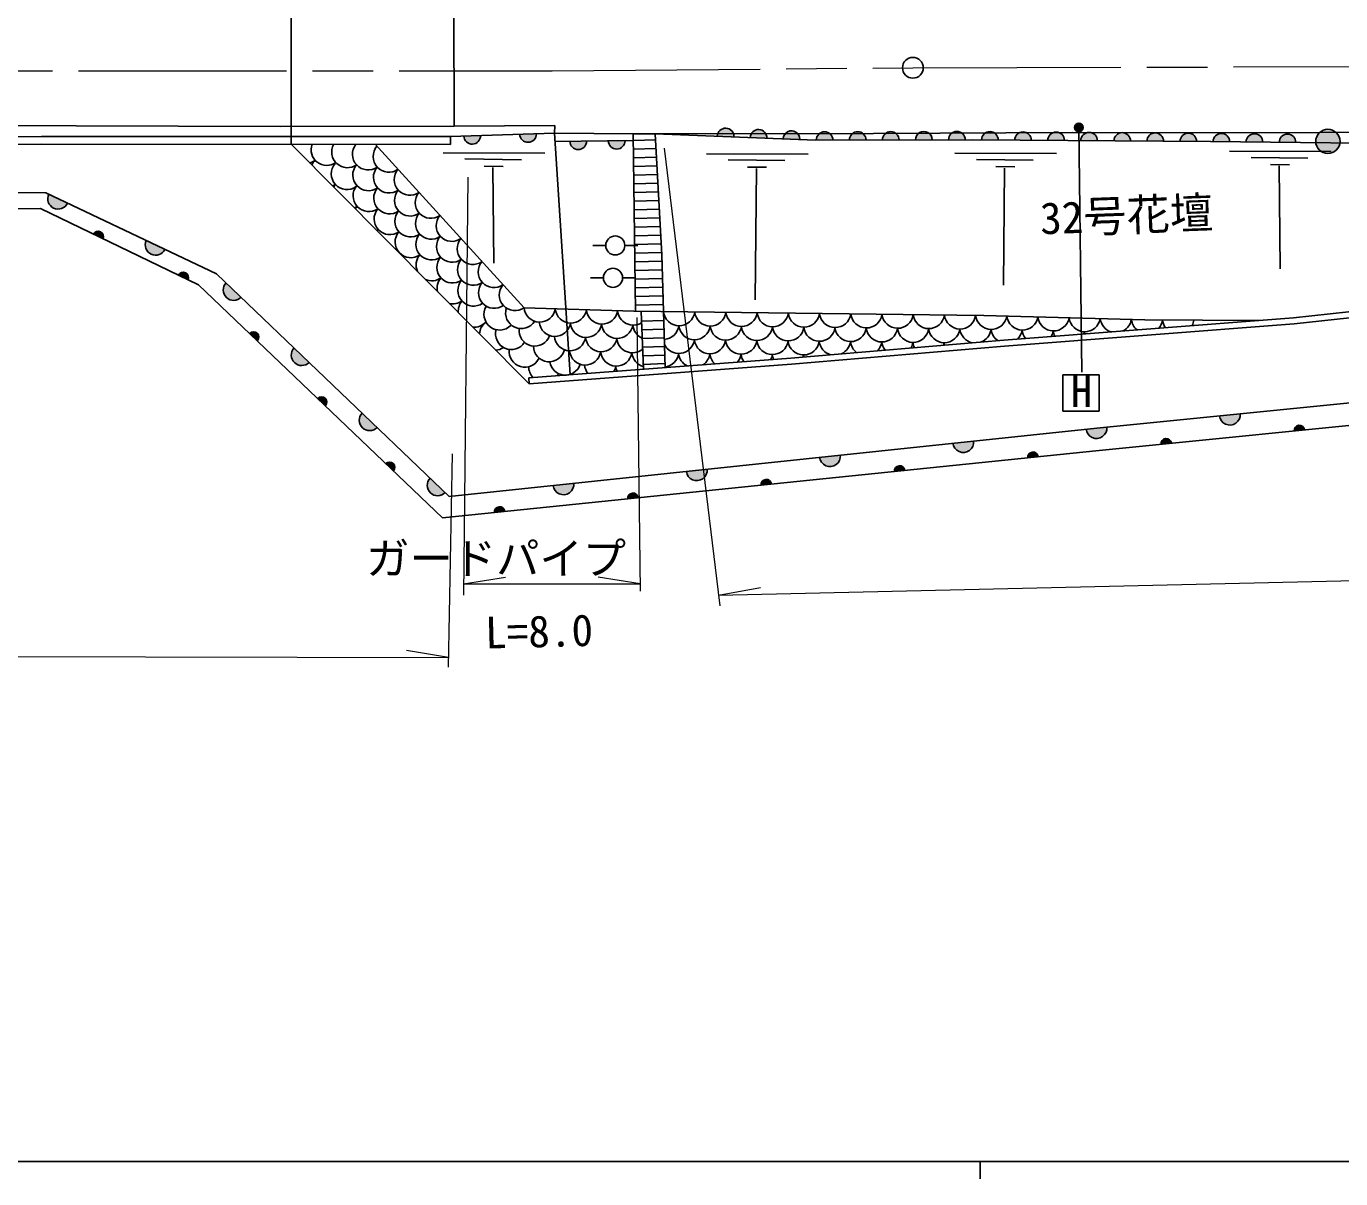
# Model space of a CAD drawing. Units: millimetres at full size, sheet at 1:1000; details may follow other scales. Extents: x 40000 to 680000, y 20000 to 380000.
# Drawn here: x 212955 to 288802, y 204000 to 270480 of the extents above; entities that cross this region are included whole.
import ezdxf
from ezdxf.enums import TextEntityAlignment as Align

# ---------------------------------------------------------------- set-up
doc = ezdxf.new("R2010")
doc.units = ezdxf.units.MM
doc.header["$LTSCALE"] = 1000
doc.linetypes.add('CHAIN', pattern=[18.5, 12, -1.5, 3.5, -1.5])
for name, color, linetype, lineweight in [('M-BGD', 7, 'Continuous', 25), ('M-BGD-EXST', 7, 'Continuous', 25), ('M-BMK', 2, 'CHAIN', 13), ('M-BMK-SRVR', 3, 'Continuous', 25), ('M-STR-HTXT', 7, 'Continuous', 13), ('M-STR-STR1', 1, 'Continuous', 25), ('M-TTL-BAND', 7, 'Continuous', 25)]:
    doc.layers.add(name, color=color, linetype=linetype, lineweight=lineweight)
doc.layers.add('M-BMK-HTXT', color=7, linetype='Continuous')
doc.styles.add('ＭＳ ゴシック', font='')
doc.styles.get('ＭＳ ゴシック').set_extended_font_data('MS Gothic')

msp = doc.modelspace()

# ---------------------------------------------------------------- hatches: boundary and pattern name
at = {"layer": 'M-BGD'}
for points in [[(238207, 264146, 0.41421), (238701, 263680, 0.41421), (239167, 264174)], [(241428, 264253, 0.41421), (241922, 263787, 0.41421), (242387, 264281)], [(253788, 264104, 0.41421), (253327, 264602, 0.41421), (252829, 264141)], [(255688, 264028, 0.41421), (255227, 264527, 0.41421), (254728, 264066)], [(257593, 263955, 0.41421), (257131, 264452, 0.41421), (256634, 263990)], [(259503, 263920, 0.41421), (259021, 264398, 0.41421), (258543, 263917)], [(261410, 263921, 0.41421), (260930, 264401, 0.41421), (260450, 263920)], [(263318, 263926, 0.41421), (262837, 264405, 0.41421), (262358, 263924)], [(265226, 263931, 0.41421), (264744, 264410, 0.41421), (264266, 263928)], [(267133, 263932, 0.41421), (266653, 264412, 0.41421), (266173, 263932)], [(269041, 263920, 0.41421), (268566, 264405, 0.41421), (268081, 263931)], [(270949, 263905, 0.41421), (270474, 264390, 0.41421), (269989, 263915)], [(272856, 263890, 0.41421), (272382, 264375, 0.41421), (271896, 263900)], [(274764, 263875, 0.41421), (274289, 264360, 0.41421), (273804, 263885)], [(276672, 263860, 0.41421), (276197, 264345, 0.41421), (275712, 263870)], [(278579, 263845, 0.41421), (278105, 264330, 0.41421), (277619, 263855)], [(280487, 263830, 0.41421), (280012, 264315, 0.41421), (279527, 263840)], [(282395, 263815, 0.41421), (281920, 264301, 0.41421), (281435, 263826)], [(284302, 263794, 0.41421), (283828, 264280, 0.41421), (283343, 263805)], [(286210, 263773, 0.41421), (285735, 264259, 0.41421), (285250, 263784)], [(288761, 263840, 0.41421), (288061, 264540, 0.41421), (287361, 263840, 1)], [(244321, 263848, 0.41421), (244805, 263371, 0.41421), (245281, 263855)], [(246545, 263873, 0.41421), (247028, 263396, 0.41421), (247505, 263880)], [(214248, 260792, 0.41421), (214534, 259993, 0.41421), (215333, 260279)], [(217379, 258227, 0.41421), (217239, 258628, 0.41421), (216838, 258487)], [(219876, 258127, 0.41421), (220162, 257329, 0.41421), (220961, 257615)], [(222283, 255863, 0.41421), (222143, 256263, 0.41421), (221742, 256123)], [(224488, 255681, 0.41421), (224505, 254832, 0.41421), (225353, 254849)], [(226291, 252350, 0.41421), (226281, 252774, 0.41421), (225857, 252764)], [(228411, 251925, 0.41421), (228427, 251076, 0.41421), (229276, 251093)], [(230214, 248594, 0.41421), (230204, 249018, 0.41421), (229780, 249008)], [(232333, 248169, 0.41421), (232350, 247320, 0.41421), (233198, 247337)], [(281809, 248016, 0.41421), (282464, 247477, 0.41421), (283003, 248132)], [(274115, 247240, 0.41421), (274775, 246707, 0.41421), (275308, 247367)], [(286718, 247198, 0.41421), (286388, 247464, 0.41421), (286122, 247134)], [(266425, 246428, 0.41421), (267085, 245895, 0.41421), (267619, 246555)], [(279029, 246428, 0.41421), (278699, 246694, 0.41421), (278433, 246364)], [(271336, 245653, 0.41421), (271006, 245919, 0.41421), (270739, 245589)], [(234136, 244838, 0.41421), (234126, 245262, 0.41421), (233702, 245252)], [(258736, 245617, 0.41421), (259395, 245083, 0.41421), (259929, 245743)], [(263644, 244864, 0.41421), (263314, 245130, 0.41421), (263047, 244800)], [(236256, 244413, 0.41421), (236272, 243564, 0.41421), (237120, 243581)], [(251046, 244805, 0.41421), (251706, 244272, 0.41421), (252239, 244932)], [(255952, 244075, 0.41421), (255621, 244341, 0.41421), (255355, 244011)], [(243356, 243993, 0.41421), (244016, 243460, 0.41421), (244549, 244120)], [(248260, 243286, 0.41421), (247929, 243552, 0.41421), (247663, 243222)], [(240568, 242497, 0.41421), (240237, 242763, 0.41421), (239971, 242433)]]:
    msp.add_hatch(color=256, dxfattribs=at).paths.add_polyline_path(points)
at = {"layer": 'M-BGD-EXST'}
msp.add_hatch(color=256, dxfattribs=at).paths.add_polyline_path([(273475, 264526, 0.41421), (273815, 264426, 0.41421), (273915, 264766, 1)])

# ---------------------------------------------------------------- linework, layer by layer
at = {"layer": 'M-BGD'}
for p, q in [((237651, 264724), (243445, 264753)), ((243440, 264320), (244341, 250379)), ((243440, 264320), (247980, 264267)), ((247980, 264267), (249243, 264283)), ((247980, 264267), (248103, 254036)), ((241977, 249849), (228241, 263673)), ((243471, 263839), (247985, 263886)), ((247985, 263886), (249263, 263922)), ((247991, 263386), (249291, 263422)), ((282382, 263276), (288252, 263256)), ((237004, 263182), (242874, 263162)), ((238254, 262825), (241526, 262785)), ((247997, 262886), (249319, 262923)), ((252207, 263131), (258078, 263111)), ((253457, 262774), (256729, 262735)), ((266526, 263156), (272397, 263136)), ((267776, 262799), (271048, 262760)), ((283631, 262919), (286904, 262879)), ((284752, 262502), (285849, 262490)), ((239375, 262408), (240471, 262396)), ((239929, 256822), (239879, 262330)), ((248003, 262386), (249346, 262423)), ((248009, 261886), (249374, 261924)), ((254578, 262358), (255675, 262345)), ((255023, 254700), (255082, 262279)), ((268897, 262383), (269993, 262370)), ((269346, 255541), (269401, 262304)), ((285312, 256494), (285257, 262424)), ((248015, 261386), (249402, 261424)), ((248021, 260886), (249430, 260925)), ((248027, 260386), (249458, 260426)), ((248033, 259886), (249485, 259926)), ((248039, 259386), (249513, 259427)), ((248045, 258886), (249541, 258927)), ((248051, 258386), (249569, 258428)), ((248057, 257886), (249597, 257929)), ((246392, 257837), (245642, 257837)), ((247492, 257837), (248242, 257837)), ((248063, 257386), (249624, 257429)), ((248069, 256886), (249642, 256929)), ((248075, 256386), (249656, 256430)), ((246260, 255968), (245510, 255968)), ((247360, 255968), (248110, 255968)), ((248081, 255886), (249670, 255930)), ((248087, 255386), (249683, 255430)), ((248093, 254886), (249697, 254930)), ((248099, 254386), (249711, 254430)), ((248432, 254032), (248564, 250698)), ((249737, 253517), (248454, 253466)), ((249751, 253017), (248474, 252966)), ((249764, 252517), (248494, 252467)), ((249778, 252017), (248513, 251967)), ((249792, 251517), (248533, 251468)), ((249806, 251018), (248553, 250968)), ((241951, 250198), (241977, 249849))]:
    msp.add_line(p, q, dxfattribs=at)
for points in [[(237442, 264120), (243440, 264320), (243445, 264753)], [(241951, 250198), (257081, 251342), (269366, 252380), (277600, 253009), (286085, 253659), (313581, 256652), (350559, 260572), (372781, 263035), (381119, 263782), (395944, 264803)], [(249243, 264283), (261848, 264304), (273314, 264360), (283742, 264331), (302915, 264423), (324915, 264623), (347087, 264631), (373643, 264623), (388929, 264834), (395720, 265133)], [(241977, 249849), (257109, 250993), (269394, 252031), (277626, 252660), (286117, 253311), (313618, 256304), (350597, 260224), (372816, 262686), (381147, 263433), (395968, 264454)], [(249243, 264283), (258503, 263916), (267546, 263935), (281296, 263826), (295160, 263682), (319884, 263976), (329160, 264058), (346752, 264130), (360717, 264130), (369850, 264235), (380526, 264366), (388895, 264655)], [(249812, 250792), (249631, 257301), (249243, 264283)], [(233085, 263671), (241677, 254245), (248010, 254037), (268211, 253801), (277491, 253551), (284150, 253511)], [(209901, 260915), (214080, 260872), (223934, 256207), (237351, 243360), (274725, 247304), (293189, 249145), (325748, 252370), (343408, 253981), (364615, 254529), (382710, 252957), (400823, 250309)], [(209856, 259948), (213783, 259960), (222886, 255572), (236979, 242126), (274857, 246011), (293318, 247852), (321704, 250930), (343484, 252682), (364575, 253227), (382559, 251665), (400635, 249022)]]:
    msp.add_lwpolyline(points, dxfattribs=at)
for centre, radius in [((288061, 263840), 700), ((246942, 257837), 550), ((246810, 255968), 550)]:
    msp.add_circle(centre, radius, dxfattribs=at)
for centre, radius, start, end in [((238687, 264160), 480, 181.69116, 1.69116), ((241908, 264267), 480, 181.69116, 1.69116), ((253309, 264122), 480, 357.75314, 177.75314), ((255208, 264047), 480, 357.7333, 177.7333), ((257113, 263973), 480, 357.88169, 177.88169), ((259023, 263918), 480, 0.1858, 180.1858), ((260930, 263921), 480, 0.05881, 180.05881), ((262838, 263925), 480, 0.07791, 180.07791), ((264746, 263930), 480, 0.17838, 180.17838), ((266653, 263932), 480, 359.97791, 179.97791), ((268561, 263925), 480, 359.36723, 179.36723), ((270469, 263910), 480, 359.36723, 179.36723), ((272376, 263895), 480, 359.36723, 179.36723), ((274284, 263880), 480, 359.36723, 179.36723), ((276192, 263865), 480, 359.36723, 179.36723), ((278099, 263850), 480, 359.36723, 179.36723), ((280007, 263835), 480, 359.36723, 179.36723), ((281915, 263821), 480, 359.36723, 179.36723), ((283823, 263800), 480, 359.36723, 179.36723), ((285730, 263779), 480, 359.36723, 179.36723), ((230294, 263360), 907, 159.85887, 305.24522), ((231488, 263230), 907, 150.85848, 305.24522), ((232682, 263101), 907, 140.97985, 305.24522), ((233876, 262971), 907, 139.45081, 305.24522), ((244801, 263851), 480, 180.40517, 0.40517), ((247025, 263876), 480, 180.40517, 0.40517), ((229099, 263490), 907, 282.87241, 305.24522), ((230266, 262104), 911, 134.92742, 156.1248), ((231460, 261970), 907, 139.45081, 305.24522), ((232701, 261900), 907, 139.45081, 305.24522), ((233895, 261770), 907, 139.45081, 305.24522), ((235089, 261640), 907, 139.45081, 305.24522), ((230266, 262104), 911, 293.51055, 305.05548), ((231525, 260828), 907, 144.22963, 155.7994), ((232719, 260699), 907, 139.45081, 305.24522), ((233914, 260569), 907, 139.45081, 305.24522), ((235108, 260439), 907, 139.45081, 305.24522), ((214791, 260535), 600, 154.70858, 334.70858), ((236302, 260309), 907, 139.45081, 305.24522), ((231525, 260828), 907, 293.83595, 305.24522), ((232738, 259498), 907, 139.45081, 150.63379), ((233932, 259368), 907, 139.45081, 305.24522), ((235127, 259238), 907, 139.45081, 305.24522), ((236321, 259108), 907, 139.45081, 305.24522), ((237515, 258979), 907, 139.45081, 305.24522), ((217109, 258357), 300, 334.30153, 154.30153), ((232738, 259498), 907, 299.00157, 305.24522), ((220419, 257871), 600, 154.70858, 334.70858), ((235145, 258037), 907, 139.45081, 305.24522), ((236339, 257907), 907, 139.45081, 305.24522), ((237534, 257778), 907, 139.45081, 305.24522), ((238728, 257648), 907, 139.45081, 305.24522), ((236358, 256706), 907, 139.45081, 203.93117), ((237552, 256577), 907, 139.45081, 305.24522), ((238746, 256447), 907, 139.45081, 305.24522), ((239941, 256317), 907, 139.45081, 305.24522), ((222013, 255993), 300, 334.30153, 154.30153), ((224921, 255265), 600, 136.10292, 316.10292), ((236358, 256706), 907, 245.70418, 305.24522), ((237571, 255376), 907, 139.45081, 192.89572), ((238765, 255246), 907, 139.45081, 305.24522), ((239959, 255116), 907, 139.45081, 305.24522), ((241154, 254986), 907, 139.45081, 305.24522), ((237571, 255376), 907, 256.73964, 305.24522), ((238803, 254045), 921, 140.21323, 184.82815), ((240272, 253862), 907, 149.31112, 315.10553), ((241520, 253947), 907, 162.83514, 328.62955), ((242581, 254324), 907, 185.00934, 351.21712), ((244381, 254265), 907, 185.00934, 351.21712), ((246182, 254206), 907, 185.00934, 351.21712), ((238803, 254045), 921, 264.8072, 315.3745), ((239994, 252689), 889, 127.10163, 176.88735), ((243455, 253497), 907, 185.00934, 351.21712), ((245255, 253438), 907, 185.00934, 351.21712), ((247982, 254147), 907, 185.00934, 301.60416), ((250625, 254113), 907, 186.09865, 352.56299), ((252426, 254092), 907, 186.09865, 352.56299), ((254227, 254071), 907, 186.09865, 352.56299), ((256028, 254050), 907, 186.09865, 352.56299), ((257830, 254029), 907, 186.09865, 352.56299), ((259631, 254008), 907, 186.09865, 352.56299), ((261432, 253987), 907, 186.09865, 352.56299), ((263234, 253966), 907, 186.09865, 352.56299), ((265035, 253945), 907, 186.09865, 352.56299), ((266836, 253924), 907, 186.09865, 352.56299), ((268637, 253903), 907, 186.09865, 351.28034), ((270436, 253861), 907, 186.09865, 350.8201), ((272233, 253813), 907, 186.09865, 350.8201), ((274030, 253765), 907, 186.09865, 350.8201), ((275828, 253716), 907, 186.09865, 252.33529), ((275828, 253716), 907, 296.39793, 350.8201), ((277624, 253667), 906, 186.05895, 230.65486), ((277624, 253667), 906, 318.09915, 352.22868), ((279421, 253614), 901, 184.40338, 215.42045), ((279421, 253614), 901, 333.3499, 354.90392), ((226074, 252557), 300, 316.37064, 136.37064), ((240941, 252735), 907, 164.01098, 327.65137), ((242297, 252939), 907, 173.04186, 340.84215), ((244329, 252669), 907, 185.00934, 351.21712), ((247056, 253378), 907, 185.00934, 351.21712), ((248856, 253319), 907, 185.00934, 246.39292), ((249715, 253323), 907, 273.3203, 352.56299), ((251516, 253302), 907, 186.09865, 352.56299), ((253317, 253281), 907, 186.09865, 352.56299), ((255118, 253260), 907, 186.09865, 352.56299), ((256920, 253239), 907, 186.09865, 352.56299), ((258721, 253218), 907, 186.09865, 352.56299), ((260522, 253197), 907, 186.09865, 352.56299), ((262324, 253176), 907, 186.09865, 352.56299), ((264125, 253155), 907, 186.09865, 352.56299), ((265926, 253134), 907, 186.09865, 352.56299), ((267727, 253113), 907, 186.09865, 258.08489), ((267727, 253113), 907, 291.5717, 352.56299), ((269529, 253092), 907, 186.09865, 234.94355), ((269529, 253092), 907, 314.07688, 350.8201), ((271313, 253051), 907, 186.09865, 219.43421), ((271313, 253051), 907, 329.29901, 350.8201), ((273111, 253003), 907, 186.09865, 206.11511), ((273111, 253003), 907, 342.61811, 350.8201), ((274908, 252954), 907, 186.09865, 193.95237), ((228843, 251509), 600, 136.10292, 316.10292), ((239994, 252689), 889, 272.74801, 303.65122), ((241724, 251721), 907, 172.79184, 334.84159), ((243125, 252034), 907, 180.49806, 346.70584), ((246129, 252610), 907, 185.00934, 351.21712), ((247930, 252551), 907, 185.00934, 310.40481), ((250606, 252513), 907, 203.57534, 352.56299), ((252407, 252492), 907, 186.09865, 352.56299), ((254208, 252471), 907, 186.09865, 352.56299), ((256010, 252450), 907, 186.09865, 352.56299), ((257811, 252429), 907, 186.09865, 352.56299), ((259612, 252408), 907, 186.09865, 254.17264), ((259612, 252408), 907, 295.48395, 352.56299), ((261414, 252387), 907, 186.09865, 233.02595), ((261414, 252387), 907, 316.63064, 352.56299), ((263215, 252366), 907, 186.09865, 218.55141), ((263215, 252366), 907, 331.10518, 352.56299), ((265016, 252345), 907, 186.09865, 206.23043), ((265016, 252345), 907, 343.42616, 352.56299), ((266817, 252324), 907, 186.09865, 194.88617), ((244056, 251262), 907, 188.54168, 341.92193), ((245203, 251842), 907, 185.00934, 351.21712), ((247003, 251783), 907, 185.00934, 351.21712), ((248804, 251723), 907, 185.00934, 254.28147), ((249696, 251723), 907, 277.31819, 352.56299), ((251497, 251702), 907, 186.09865, 243.65857), ((251497, 251702), 907, 304.99051, 352.56299), ((253298, 251681), 907, 186.09865, 227.73936), ((253298, 251681), 907, 320.90971, 352.56299), ((255100, 251660), 907, 186.09865, 215.2816), ((255100, 251660), 907, 333.36747, 352.56299), ((256901, 251639), 907, 186.09865, 204.29379), ((256901, 251639), 907, 344.76706, 352.56299), ((258702, 251618), 907, 186.09865, 193.61495), ((242848, 250860), 907, 181.27496, 225.11717), ((242848, 250860), 907, 323.53191, 332.94044), ((246077, 251014), 907, 185.00934, 217.98792), ((246077, 251014), 907, 330.66115, 351.21712), ((247877, 250955), 907, 185.00934, 204.17016), ((229997, 248801), 300, 316.37064, 136.37064), ((232766, 247753), 600, 136.10292, 316.10292), ((282406, 248074), 600, 185.5708, 5.5708), ((274712, 247303), 600, 186.06005, 6.06005), ((286420, 247166), 300, 6.1299, 186.1299), ((267022, 246492), 600, 186.06005, 6.06005), ((278731, 246396), 300, 6.1299, 186.1299), ((259332, 245680), 600, 186.06005, 6.06005), ((271038, 245621), 300, 6.1299, 186.1299), ((233919, 245045), 300, 316.37064, 136.37064), ((263346, 244832), 300, 6.1299, 186.1299), ((236688, 243997), 600, 136.10292, 316.10292), ((251642, 244868), 600, 186.06005, 6.06005), ((255653, 244043), 300, 6.1299, 186.1299), ((243953, 244057), 600, 186.06005, 6.06005), ((247961, 243254), 300, 6.1299, 186.1299), ((240269, 242465), 300, 6.1299, 186.1299)]:
    msp.add_arc(centre, radius, start, end, dxfattribs=at)
at = {"layer": 'M-BGD-EXST'}
for p, q in [((273695, 264646), (273869, 250536)), ((274870, 250382), (272770, 250382)), ((272770, 250382), (272770, 248282)), ((274870, 248282), (274870, 250382)), ((272770, 248282), (274870, 248282))]:
    msp.add_line(p, q, dxfattribs=at)
msp.add_circle((273695, 264646), 250, dxfattribs=at)
at = {"layer": 'M-BMK'}
msp.add_lwpolyline([(65693, 272955), (79026, 271114), (93099, 269608), (105125, 268709), (115605, 268136), (127757, 267778), (144949, 267803), (165361, 267886), (197471, 267915), (243297, 267919), (264113, 268087), (316805, 268218), (363076, 268531), (383278, 268297), (390668, 268436), (396691, 268771), (406475, 269453)], dxfattribs=at)
at = {"layer": 'M-BMK-SRVR'}
msp.add_circle((264113, 268087), 600, dxfattribs=at)
at = {"layer": 'M-STR-HTXT'}
for p, q in [((249755, 263455), (252973, 237055)), ((238436, 261783), (238174, 237671)), ((248192, 253690), (248386, 237901)), ((237531, 245817), (237302, 233504)), ((252900, 237656), (394545, 240931)), ((238181, 238317), (240606, 238701)), ((238181, 238317), (248381, 238317)), ((248381, 238317), (245956, 238701)), ((252900, 237656), (255315, 238096)), ((237313, 234074), (234889, 234463))]:
    msp.add_line(p, q, dxfattribs=at)
msp.add_lwpolyline([(61106, 239437), (114969, 234330), (237313, 234074)], dxfattribs=at)
at = {"layer": 'M-STR-STR1'}
for p, q in [((228241, 272379), (228241, 263673)), ((237635, 271439), (237651, 264724)), ((237442, 264120), (237441, 263670))]:
    msp.add_line(p, q, dxfattribs=at)
for points in [[(237651, 264724), (227609, 264699), (198150, 264804), (171507, 264789), (152483, 264768), (137062, 264676), (129676, 264676), (123942, 264906), (119736, 265031), (116346, 265157), (108343, 265608), (92934, 266613), (83292, 267559), (65285, 269854)], [(237441, 263670), (213830, 263677), (192126, 263566), (163533, 263690), (150664, 263630), (142268, 263618), (136628, 263503), (130572, 263475), (125448, 263531), (120037, 263602), (113645, 263840), (103068, 264431), (92411, 265271), (82061, 266373), (65114, 268550)], [(237442, 264120), (213829, 264127), (192126, 264016), (163533, 264140), (150662, 264080), (142263, 264068), (136623, 263953), (130573, 263925), (125453, 263981), (120048, 264051), (113666, 264290), (103098, 264880), (92451, 265719), (82013, 266757), (65156, 268873)]]:
    msp.add_lwpolyline(points, dxfattribs=at)
at = {"layer": 'M-TTL-BAND'}
for p, q in [((40000, 205000), (579000, 205000)), ((268000, 205000), (268000, 204000))]:
    msp.add_line(p, q, dxfattribs=at)

# ---------------------------------------------------------------- texts
at = {"layer": 'M-BGD-EXST', "style": 'ＭＳ ゴシック'}
msp.add_text('H', height=1833, dxfattribs=at).set_placement((273222, 247973), align=Align.BOTTOM_LEFT)
at = {"layer": 'M-BMK-HTXT', "style": 'ＭＳ ゴシック'}
msp.add_text('32号花壇', height=1833, rotation=2.114, dxfattribs=at).set_placement((271506, 257926), align=Align.BOTTOM_LEFT)
at = {"layer": 'M-STR-HTXT', "style": 'ＭＳ ゴシック'}
msp.add_text('ガードパイプ', height=1833, dxfattribs=at).set_placement((232563, 238317), align=Align.BOTTOM_LEFT)
msp.add_text('L=8.0', height=1833, rotation=1.444, dxfattribs=at).set_placement((239462, 234033), align=Align.BOTTOM_LEFT)

doc.saveas('drawing.dxf')
